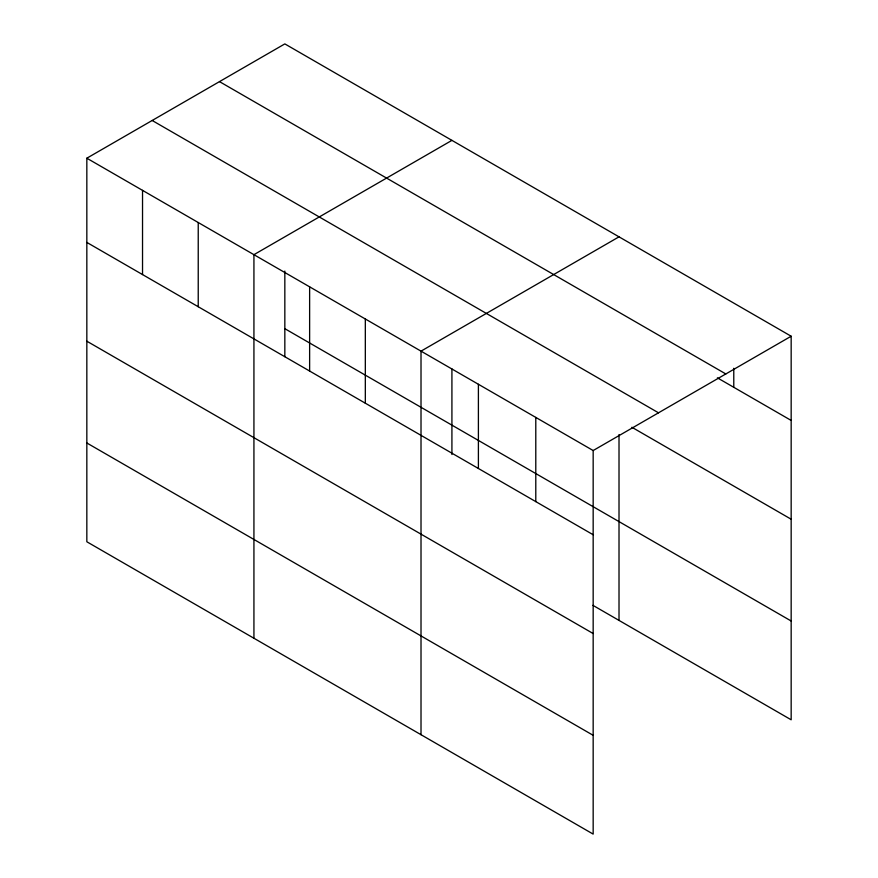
<?xml version="1.0" encoding="UTF-8"?>
<svg xmlns="http://www.w3.org/2000/svg" width="878" height="878" viewBox="0 0 878 878"><rect width="100%" height="100%" fill="white"/><g stroke="black" fill="none" stroke-linecap="round" stroke-linejoin="round"><path stroke-width="1.32" d="M86.834 158.205L593.166 450.535L593.166 834.1L86.834 541.77L86.834 158.205L284.834 43.9L791.166 336.23L791.166 719.795L592.935 605.348M451.918 140.37L253.929 254.675L253.929 638.24M619.012 236.84L421.012 351.145L421.012 734.71M593.166 450.535L791.166 336.23M219.489 81.621L725.821 373.951M717.381 377.836L791.166 420.43M152.179 120.484L658.511 412.814M631.897 427.268L791.166 519.216M284.834 328.679L791.166 620.998M86.834 242.416L593.166 534.746M86.834 341.202L593.166 633.532M86.834 442.984L593.166 735.314M733.778 368.288L733.778 387.297M619.012 434.555L619.012 620.395M535.789 417.412L535.789 501.612M478.4 384.279L478.4 468.479M451.918 368.892L451.918 454.508M365.325 318.988L365.325 403.2M309.627 286.832L309.627 371.043M284.834 271.082L284.834 356.709M198.23 222.518L198.23 306.729M142.532 190.361L142.532 274.573"/></g></svg>
